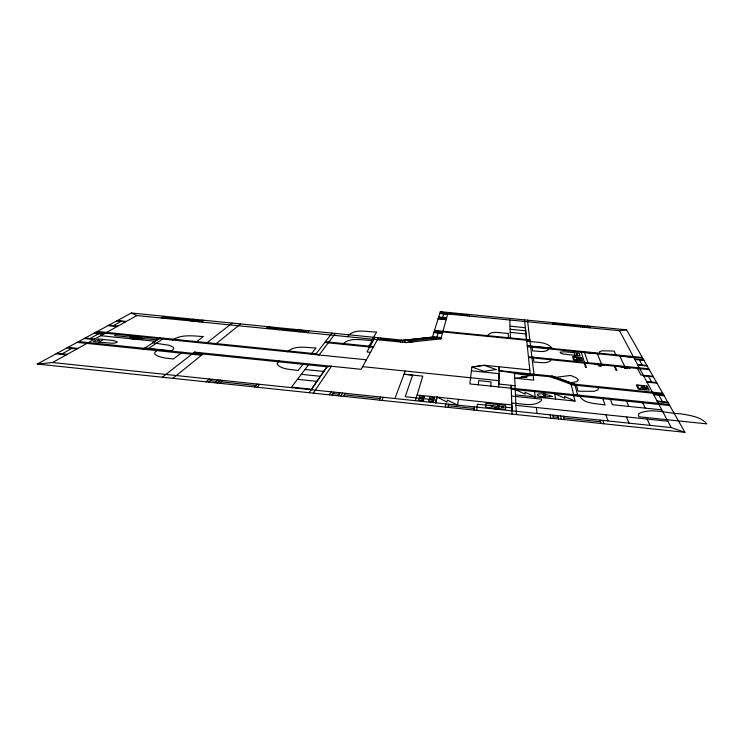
<?xml version="1.0" encoding="UTF-8"?>
<svg xmlns="http://www.w3.org/2000/svg" width="744" height="744" viewBox="0 0 744 744"><rect width="100%" height="100%" fill="white"/><g stroke="black" fill="none" stroke-linecap="round" stroke-linejoin="round"><path stroke-width="1.12" d="M499.196 370.67L499.243 366.783L529.821 369.898M498.657 386.917L498.991 373.618M498.88 384.062L499.094 366.773L484.316 365.276L471.882 367.034L469.845 383.932L669.079 404.448M490.808 386.155L490.994 381.895L478.671 380.63L478.299 384.853M487.208 336.316C490.584 329.471 502.014 333.805 508.273 333.284L508.403 338.418M476.737 410.372L477.369 404.234L511.993 407.861M474.049 410.093L474.356 406.884M458.471 399.351L457.588 405.117L447.386 400.132L447.014 402.086L437.165 397.119M469.204 316.023L469.445 314.507M467.353 315.847L467.613 314.331M447.981 407.34L448.567 404.178M445.321 407.061L445.935 403.899M435.705 402.829L437.016 397.11M435.817 402.829L437.128 397.119M449.441 314.098L449.841 312.592M131.381 312.992L136.868 315.549L406.271 342.593L440.941 338.836L447.702 313.922L440.336 311.671L432.404 337.172L403.406 340.259L131.381 312.992L37.2 364.03L684.954 432.329L626.597 329.834L440.336 311.671M447.609 313.912L448.009 312.415M436.905 337.162L438.104 333.033M442.224 318.888L442.448 318.125M442.671 317.372L443.666 313.931M415.385 400.7L422.787 376.148L404.038 374.213L412.632 375.106L405.238 396.747L436.458 400.03M624.83 367.229L624.523 368.187L626.894 368.559L624.523 368.206L626.922 368.438L625.62 367.303M394.906 398.542L405.229 371.033M381.951 400.384L383.234 397.305M379.31 400.105L380.621 397.026M402.42 342.212L403.276 340.241M400.309 341.998L401.183 340.036M599.19 364.644L598.79 365.602L601.124 365.964L598.781 365.62L601.171 365.853L599.98 364.727M379.719 339.934L380.761 337.99M378.491 337.757L361.166 369.322L194.472 352.135L162.313 377.217M377.608 339.72L378.677 337.776M343.44 396.32L345.132 393.297M375.162 337.423L366.941 351.977L370.493 352.34M340.826 396.041L342.547 393.027M372.53 339.208L376.641 332.019C367.359 332.233 353.856 327.751 347.485 336.697M368.503 346.899L372.177 340.445C362.709 340.51 349.987 336.613 342.621 344.277M338.204 395.771L339.952 392.748M331.964 395.111L333.777 392.097M329.35 394.832L331.192 391.828M313.336 393.148L331.424 366.243L327.016 366.783L202.982 353.995L194.472 352.135M309.16 392.702L327.016 366.783L311.504 389.224L291.481 387.113L308.537 364.876M335.349 333.433L319.074 355.009L316.098 353.791L97.315 331.452M316.098 353.791L332.038 333.098M303.757 363.388L298.121 370.531C291.22 369.21 282.59 369.852 277.335 364.551L277.27 363.193L278.963 360.84M311.122 354.191L316.014 347.997C306.779 347.848 294.987 344.742 287.556 351.782M307.439 332.68L309.095 330.801M257.117 387.215L259.702 384.313M305.366 332.466L307.039 330.596M254.532 386.945L257.145 384.043M300.176 331.945L301.887 330.085M298.121 331.74L299.832 329.871M296.047 331.526L297.795 329.666M219.675 383.272L222.651 380.417M217.108 383.002L220.112 380.147M217.453 383.03L220.447 380.184M214.886 382.76L217.908 379.914M267.979 328.709L269.96 326.876M208.701 382.109L211.789 379.273M265.915 328.504L267.914 326.672M206.135 381.839L209.25 379.003M172.868 378.333L202.982 353.995M215.304 344.407L240.582 323.938M206.097 343.458L232.175 323.091M182.354 352.275L173.333 359.045C167.223 358.069 160.369 358.162 155.124 354.497L154.631 353.288L155.18 351.996L157.979 349.754M195.598 342.389L203.345 336.567C193.198 336.028 181.536 334.01 172.58 340.036M201.596 322.05L204.116 320.283M199.55 321.845L202.098 320.078M194.947 321.38L197.532 319.622M192.91 321.176L195.505 319.418M190.873 320.971L193.487 319.213M146.838 349.596L163.82 338.241M143.146 349.215L160.304 337.878M135.631 337.897C134.571 338.548 139.891 337.953 135.975 338.139M163.224 318.2L166.061 316.47M161.197 317.995L164.052 316.265M116.771 334.344L114.641 335.572L157.198 339.924M98.785 342.194L112.558 343.244L115.739 342.863L117.32 341.914L113.637 340.585L98.152 338.939L93.353 341.626L98.785 342.194L103.518 339.487M37.2 364.03L52.536 362.523L136.868 315.549M62.17 353.781L71.87 348.452M89.931 338.539L98.459 333.851M113.395 325.649L121.114 321.408M574.563 384.202L552.085 376.064L499.066 370.661L514.485 373.144L550.597 376.827L552.085 376.064L574.777 384.248L577.911 396.068M502.786 407.228L502.414 406.847M492.509 406.15L492.147 405.778M544.087 395.408L545.743 395.687L544.329 395.315M577.632 394.999L573.912 395.65L570.936 383.83L662.69 393.232M568.351 383.253L576.674 381.653L578.451 379.979L576.423 377.906L570.676 375.432L553.034 377.71M439.862 313.196L619.473 330.699L626.597 329.834M410.065 340.864L431.687 338.539M441.164 338.036L432.404 337.162L403.406 340.259L406.271 342.593M136.524 338.167L135.882 337.971M533.188 375.404L521.33 376.492L527.077 377.087L514.718 378.157L533.727 380.11L533.188 375.404L514.504 373.497M502.163 406.829L501.586 406.996L503.158 407.368C504.134 406.131 498.759 406.968 502.507 407.405M491.905 405.75L491.319 405.917L492.881 406.289C493.904 405.062 488.492 405.88 492.221 406.326M574.777 384.248L571.039 384.229L550.597 376.827M449.636 313.345L467.483 315.084M554.866 323.612L580.301 326.095M584.04 326.458L588.076 326.858M439.751 313.55L447.59 314.321M438.681 316.981L446.66 317.762M438.56 317.363L446.558 318.134M438.449 317.734L446.456 318.516M438.207 318.497L446.242 319.288M438.095 318.869L446.149 319.66M510.003 326.188L525.338 327.695L526.557 339.524M510.105 329.248L525.627 330.782M510.217 332.401L525.962 333.954M434.505 330.401L529.84 339.85M434.301 331.071L529.923 340.557M574.182 352.693L564.612 351.791L560.074 352.117C560.455 354.469 565.459 353.967 567.626 354.544L580.078 355.79L579.251 353.195L574.191 352.693L574.954 355.279M526.761 340.994C535.001 342.668 546.347 341.096 552.132 348.136L527.254 345.653M433.947 332.187L442.522 333.033M433.817 332.605L442.401 333.461M527.291 346.007L642.332 357.473M432.534 336.725L441.276 337.599M584.486 352.433L597.395 353.716L601.44 364.039M633.711 357.334L619.696 355.939L624.709 366.374M527.366 346.741L642.779 358.255M634.576 358.952L643.7 359.863M634.837 359.454L643.979 360.366M637.58 364.579L646.908 365.518M164.647 317.325L192.185 320.087M196.249 320.497L200.824 320.952M268.975 327.797L296.921 330.596M301.032 331.006L306.203 331.526M380.24 338.957L400.746 341.012M637.859 365.099L647.206 366.039M528.417 356.692L648.777 368.792M528.51 357.501L649.27 369.647M599.357 365.072L594.958 364.216M600.148 365.155L604.249 365.155M625.034 367.657L620.57 366.801M625.834 367.741L630.131 368.168L629.908 367.741M599.404 365.211L600.203 365.285M625.1 367.796L625.899 367.871M117.459 320.534L126.313 321.427M325.398 341.719L373.646 346.592M116.678 320.962L125.55 321.854M324.812 342.482L373.218 347.374M653.055 376.297L640.947 375.069L637.469 368.466M643.616 375.878L653.371 376.864M108.875 325.193L117.915 326.104M108.057 325.63L117.115 326.551M646.657 381.551L656.617 382.565M646.973 382.146L656.952 383.16M642.277 387.298L641.858 387.522M642.593 387.289L647.308 388.238L642.221 387.605M95.93 332.205L366.392 359.808M471.408 370.791L499.001 373.665M94.655 332.894L104.011 333.851M93.772 333.368L103.156 334.326M100.719 335.693L155.171 341.273M571.187 384.815L663.276 394.255M152.873 342.789L169.381 345.328L173.287 347.234L173.817 348.341L171.994 350.861L144.885 348.062M653.344 394.06L663.778 395.129M653.688 394.711L664.141 395.78M85.151 338.046L94.721 339.032M362.635 366.653L498.926 380.658M84.23 338.548L93.818 339.534M498.694 384.043L515.062 385.736M657.036 400.979L667.731 402.086M78.632 341.57L202.535 354.349M657.408 401.667L668.121 402.764M77.116 342.398L201.447 355.232M511.286 389.177L669.712 405.554M304.975 369.517L323.742 371.451M67.89 347.392L77.841 348.425M66.895 347.941L76.865 348.973M661.779 409.851L612.442 404.727L610.452 399.435M515.49 394.897L575.019 401.081L573.652 395.631M511.5 396.013L541.502 399.137L541.316 400.756C533.467 407.526 521.2 403.192 511.723 403.155M301.292 374.325L320.394 376.306M57.083 353.251L67.267 354.321M56.033 353.819L66.244 354.888M297.461 379.319L316.925 381.356M515.973 405.359L667.87 421.253M417.096 395.018L511.9 404.941L512.086 410.855M52.536 362.523L671.265 427.595L684.954 432.329M210.254 380.686L216.402 381.328M221.173 381.83L255.843 385.485M332.875 393.595L339.078 394.246M344.295 394.804L379.97 398.552M448.279 405.75L474.207 408.484M553.183 416.798L558.298 417.338M563.701 417.905L600.668 421.802M432.404 337.172L440.941 338.836M577.902 358.589L576.656 358.599L581.278 358.924C572.74 357.669 577.921 359.519 577.614 358.627M430.367 337.385L436.151 339.357M428.804 337.553L434.589 339.524M407.21 339.85L412.948 341.877M405.592 340.027L411.32 342.045M575.019 401.081L564.529 396.506L564.919 398.328L554.606 393.66L555.601 399.063M515.239 389.586L525.208 394.106L525.059 392.293L535.141 396.933M639.403 359.91L642.239 365.053M648.498 376.371L651.632 382.053M658.914 395.25L662.383 401.537M619.473 330.699L671.265 427.595M642.695 402.764L645.29 408.14M647.141 419.086L650.098 425.363M616.255 355.613L614.153 351.094L602.24 350.787L599.627 351.642L599.552 353.949M614.99 366.206L616.888 370.503L616.144 370.428L614.256 366.132M626.55 401.1L628.838 406.429M589.62 326.225L590.28 327.853M626.476 416.919L629.006 423.141M587.76 326.049L588.402 327.667M583.742 325.658L584.356 327.267M581.873 325.472L582.478 327.09M580.013 325.295L580.599 326.904M602.454 397.566L605.077 405.062C596.669 403.164 583.361 404.438 579.306 395.176M597.897 386.592L598.362 388.889L597.73 389.949L594.205 391.325L579.325 391.214L578.023 391.074L576.209 384.369M605.886 414.761L607.988 420.937M584.235 351.68L588.262 363.509M584.97 363.184L586.365 367.424L585.621 367.341L584.235 363.109M580.878 351.345L584.747 363.156M602.835 420.397L603.942 423.792M600.129 420.118L601.208 423.503M554.671 322.822L555.061 324.412M552.811 322.636L553.192 324.226M563.375 416.249L564.036 419.579M550.569 358.915L550.644 360.663C546.077 364.244 539.307 362.058 533.932 362.086L533.318 357.185M548.365 348.108L548.421 349.689C544.022 352.926 537.707 350.898 532.602 350.917L532.044 346.481M560.688 415.97L561.32 419.291M558 415.682L558.605 419.012M552.913 415.152L553.462 418.463M550.225 414.864L550.746 418.184M527.477 320.171L534.071 375.143M534.564 391.586L535.178 396.943M536.359 407.489L537.047 413.478M524.52 319.883L530.332 374.762M514.485 373.144L516.392 414.557M509.817 319.985L510.412 337.925M512.077 414.101L511.165 385.327L511.212 388.219M499.001 404.699L498.945 408.633L505.622 409.33L505.576 405.387L499.001 404.699M498.006 404.587L497.95 408.521L485.627 407.219L485.851 403.313L498.006 404.587M496.629 407.535L496.601 408.93L494.481 408.707L494.518 407.312L496.629 407.535M433.771 401.053C426.982 403.657 426.963 397.408 433.771 401.053M434.45 398.207C427.726 400.746 427.707 394.627 434.45 398.207M423.671 399.993C416.835 402.588 416.919 396.357 423.671 399.993M424.452 397.166C417.682 399.695 417.756 393.585 424.452 397.166M639.068 413.469L638.482 414.938L638.882 416.77L706.8 423.866C700.448 416.305 689.521 415.505 680.444 413.738C667.061 413.599 651.791 407.535 639.068 413.469M143.146 338.678C123.82 340.919 126.592 333.256 143.146 338.678M138.83 337.079L136.161 337.46L138.83 337.079M552.299 396.459C531.272 398.71 533.504 389.493 552.299 396.459M98.385 340.287L97.631 340.715L99.296 340.389L98.385 340.287M643.393 387.615L641.105 387.289L643.393 387.615M545.24 395.622L543.39 395.38L545.24 395.622M496.192 369.536L483.926 371.349L471.994 367.034L484.223 365.285L496.192 369.536M577.484 354.07L576.628 353.986L577.484 354.07M581.548 357.52L572.592 356.618L573.54 359.938L582.617 360.849L581.548 357.52M578.851 357.511L573.457 356.971L574.256 359.733L579.716 360.282L578.851 357.511M646.982 385.997L636.241 384.899L638.25 389.01L649.159 390.126L646.982 385.997M644.09 386.015L637.357 385.336L639.049 388.759L645.866 389.456L644.09 386.015M545.343 394.134L543.343 393.929L543.455 394.711L545.464 394.915L545.343 394.134"/></g></svg>
